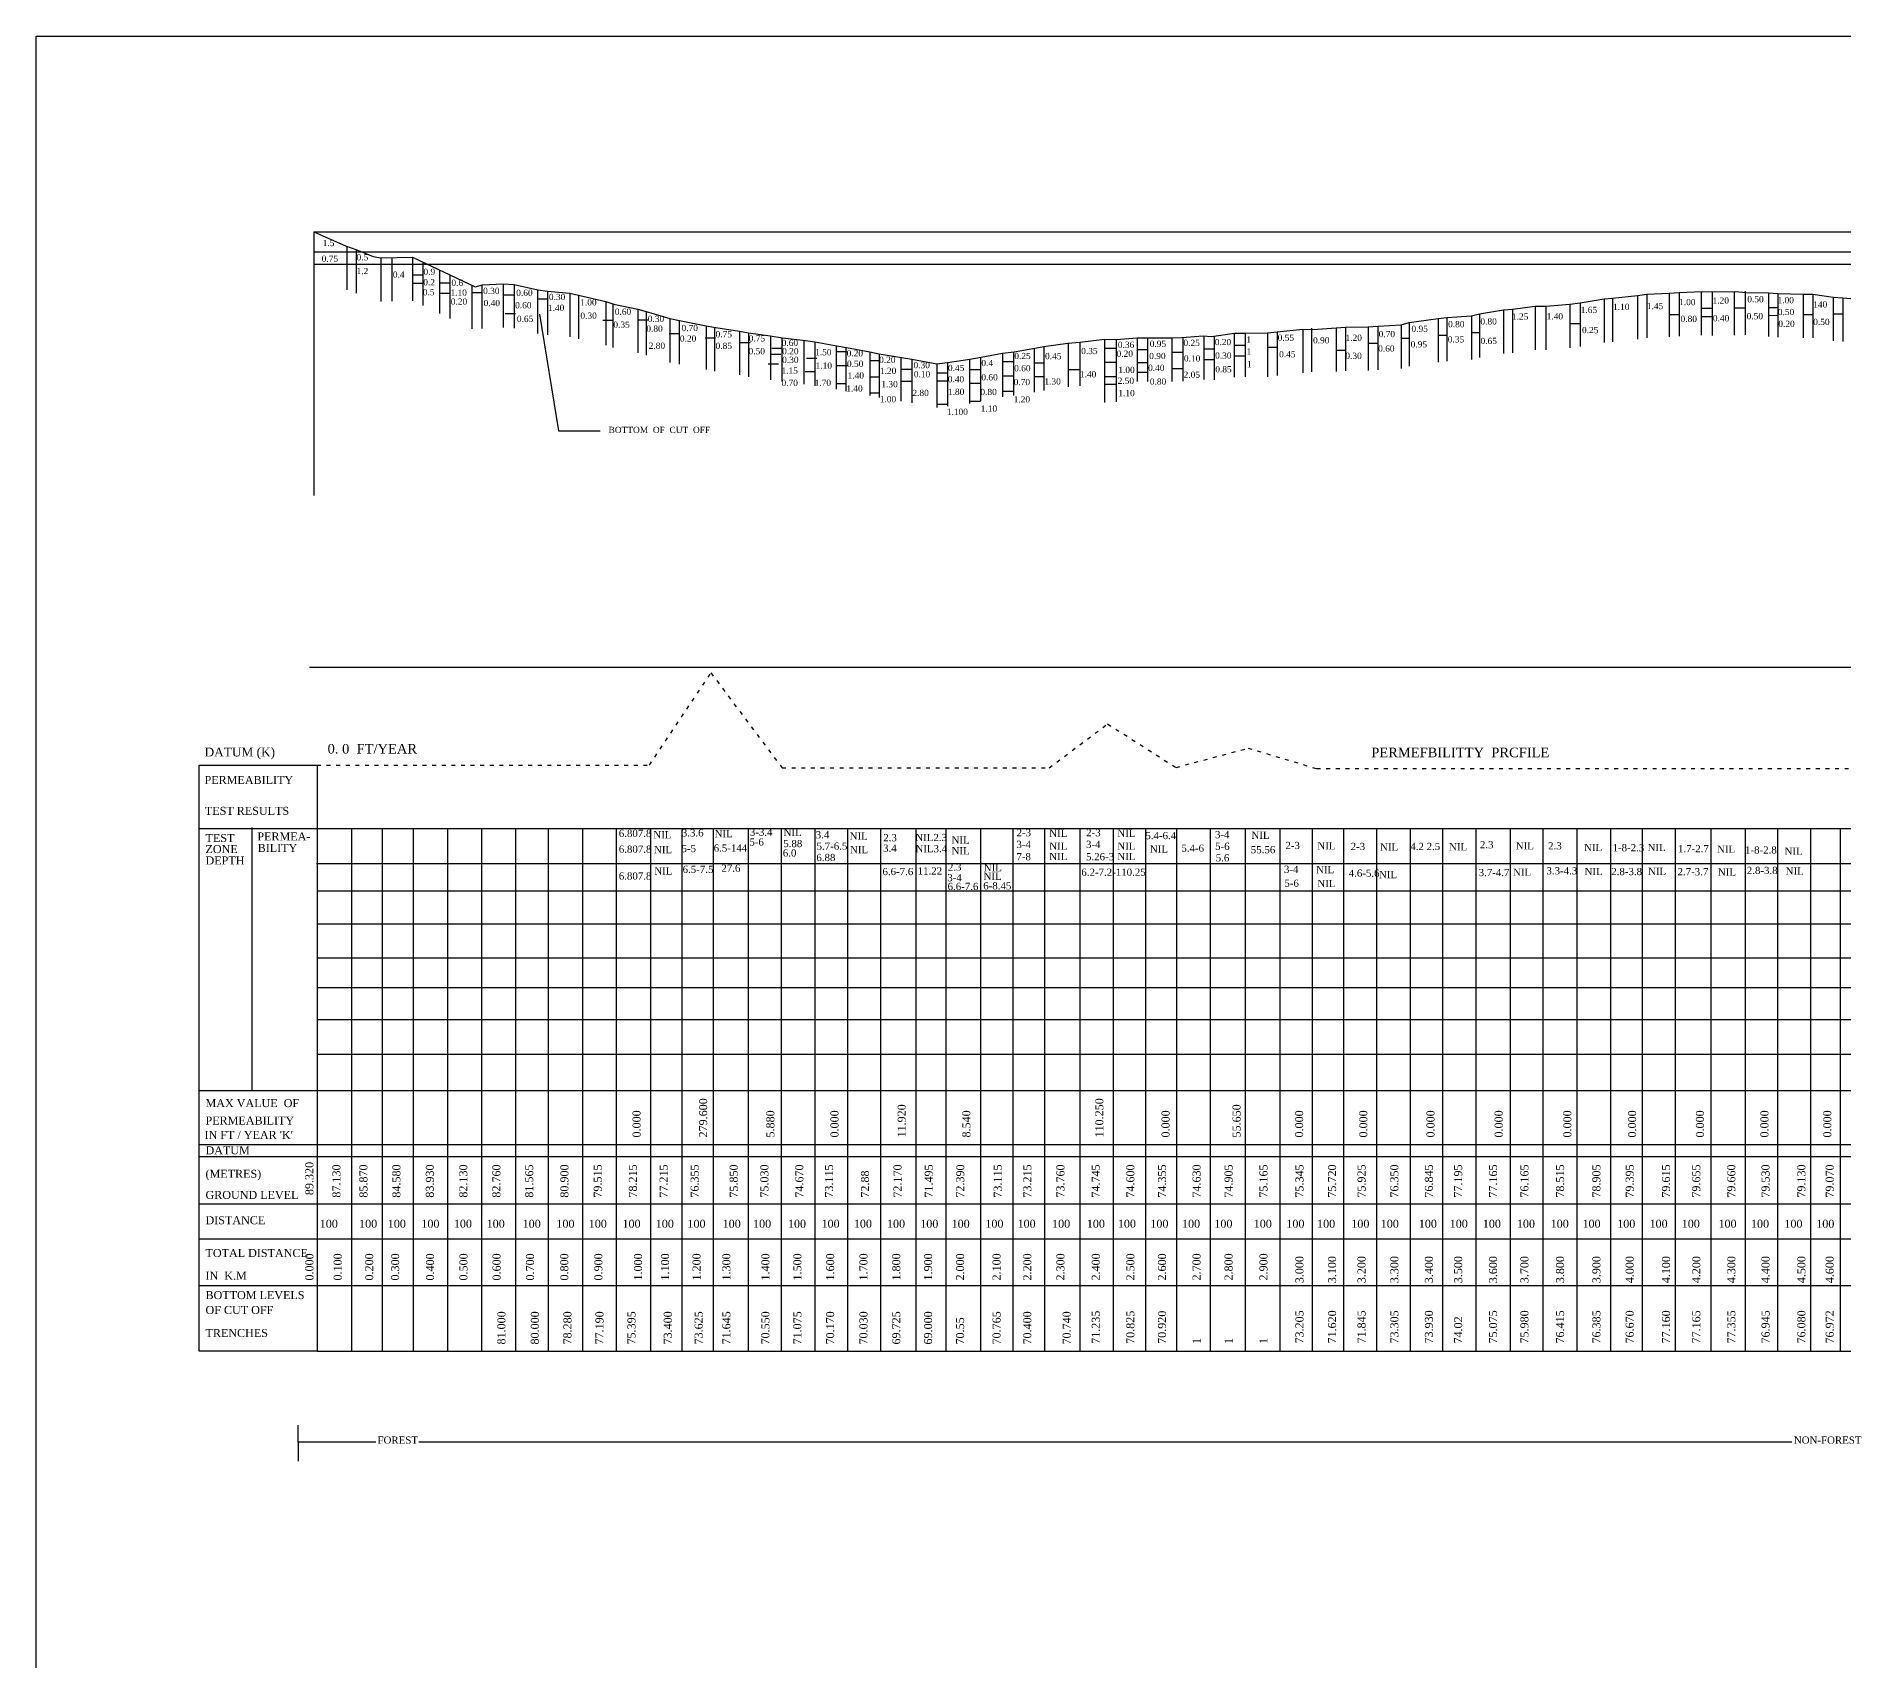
# Model space of a CAD drawing. Header units: millimetres. Extents: x 41 to 2911, y -408 to 1623.
# Drawn here: x 41 to 1171, y 608 to 1623 of the extents above; entities that cross this region are included whole.
import ezdxf

# ---------------------------------------------------------------- set-up
doc = ezdxf.new("R2010")
doc.units = ezdxf.units.MM
doc.header["$MEASUREMENT"] = 0
doc.linetypes.add('ACAD_ISO03W100', pattern=[30, 12, -18])
for name, color, linetype in [('DO LINE', 3, 'Continuous'), ('DWG.LINE', 10, 'Continuous'), ('TEXT', 7, 'Continuous')]:
    doc.layers.add(name, color=color, linetype=linetype)
doc.layers.add('TITLE', color=7, linetype='Continuous', lineweight=30)
doc.styles.get("Standard").update_dxf_attribs({"font": 'times.ttf', "height": 4.45})

msp = doc.modelspace()

# ---------------------------------------------------------------- linework, layer by layer
at = {"layer": 'DO LINE', "linetype": 'ACAD_ISO03W100', "ltscale": 0.2}
msp.add_lwpolyline([(216.4, 1167.8), (424.2, 1167.8), (462.6, 1225.4), (507.1, 1166), (674, 1166), (710.5, 1193.5), (753.3, 1166.3), (798.3, 1178.4), (841.2, 1165.6), (1378, 1165.6)], dxfattribs=at)
at = {"layer": 'DWG.LINE', "ltscale": 0.2}
for p, q in [((214.5, 1501.2), (214.5, 1336.4)), ((355.4, 1449.6), (367.4, 1376.8)), ((367.4, 1376.8), (393.4, 1376.8)), ((211.6, 1229.1), (2477, 1229.1)), ((204.6, 744.6), (204.6, 755.2)), ((253.2, 744.6), (204.6, 744.6)), ((204.6, 744.6), (204.6, 732.7)), ((1138.2, 744.6), (280, 744.6))]:
    msp.add_line(p, q, dxfattribs=at)
for points in [[(214.5, 1501.2), (234.2, 1492.4), (241.3, 1489.9)], [(214.5, 1501.2), (2523.4, 1501.2)], [(235.1, 1492.1), (235.1, 1464.8)], [(214.5, 1488.6), (2523.4, 1488.6)], [(214.5, 1480.9), (2523.4, 1480.9)], [(240.8, 1490.1), (240.8, 1462.8)], [(241.3, 1489.9), (251.4, 1485.8), (256.3, 1484.8), (276.1, 1485.4), (315.2, 1466.7), (319.9, 1468.1), (332.8, 1468.7), (339.7, 1468.2), (354.4, 1464.9), (360.5, 1464), (374.5, 1462.7), (379.8, 1461.5), (397, 1457.6), (401.9, 1455.9), (416.8, 1452.7), (422.1, 1451.3), (436.9, 1446.9), (443, 1445.7), (459.7, 1442.4), (465.6, 1441.3), (480.5, 1439), (486.1, 1437.9), (499.6, 1436.1), (507.3, 1434.9), (521.6, 1433.2), (527.6, 1432.3), (541.3, 1429.9), (547.3, 1428.8), (562, 1426.2), (567.8, 1424.9), (581.6, 1422.6), (588.1, 1421.5), (603.8, 1418.7), (610.4, 1419.5), (624.4, 1421.6), (631.4, 1422.7), (644.8, 1425.2), (652, 1426.2), (665, 1428.4), (670.6, 1429.5), (685.6, 1431.5), (693.2, 1432.2), (708.5, 1434), (715.9, 1433.8), (729, 1434.8), (735.5, 1434.8), (750.6, 1434.8), (756.9, 1435), (770.3, 1436.1), (775.5, 1435.7), (789.8, 1437.7), (796.4, 1437.7), (810.5, 1437.9), (816.5, 1438.6), (832.6, 1440.2), (838.7, 1440), (853.4, 1441.1), (859.1, 1441.5), (873.4, 1441.8), (879.3, 1442.1), (893.9, 1443.1), (898.9, 1444.5), (917, 1447), (922.5, 1447.5), (937.9, 1448.6), (942.9, 1449.9), (958, 1452.4), (963.5, 1452.7), (977.8, 1454.6), (984.3, 1454.6), (999.4, 1456), (1005.8, 1456.8), (1020.9, 1459.3), (1026.1, 1459.6), (1041.6, 1461.4), (1047.5, 1462.2), (1061.5, 1462.9), (1067.8, 1463.3), (1082.1, 1463.9), (1088.3, 1463.7), (1102.9, 1463.9), (1109.3, 1463.2), (1123.6, 1463), (1129.4, 1462.6), (1145.2, 1462.2), (1151.3, 1462.2), (1164, 1460.2), (1170.1, 1459.9), (1185.3, 1458.6)], [(256.3, 1484.8), (256.3, 1457.5)], [(263.2, 1485), (263.2, 1457.7)], [(276.1, 1485.4), (276.1, 1458.1)], [(282.6, 1482.3), (282.6, 1455)], [(276.1, 1474.3), (282.6, 1474.3)], [(276.1, 1469), (282.6, 1469)], [(293, 1477.3), (293, 1450)], [(293.2, 1469.3), (299.7, 1469.3)], [(299.5, 1474.2), (299.5, 1446.9)], [(292.9, 1462.9), (299.4, 1462.9)], [(313, 1463.3), (319.5, 1463.3)], [(313.1, 1467.7), (313.1, 1440.4)], [(319.4, 1468), (319.4, 1440.7)], [(332.8, 1468.7), (332.8, 1441.4)], [(333.1, 1461.7), (339.6, 1461.7)], [(339.7, 1468.2), (339.7, 1440.9)], [(354.1, 1465), (354.1, 1437.6)], [(354.4, 1459.2), (360.9, 1459.2)], [(360.5, 1464), (360.5, 1436.7)], [(374.5, 1462.7), (374.5, 1435.4)], [(379.8, 1461.5), (379.8, 1434.2)], [(397, 1457.6), (397, 1430.3)], [(1020.9, 1459.3), (1020.9, 1432)], [(1026.1, 1459.6), (1026.1, 1432.3)], [(1041.6, 1461.4), (1041.6, 1434.1)], [(1047.5, 1462.2), (1047.5, 1434.9)], [(1061.5, 1462.9), (1061.5, 1435.6)], [(1067.8, 1463.3), (1067.8, 1436)], [(1081.4, 1463.8), (1081.4, 1436.5)], [(1088.3, 1463.7), (1088.3, 1436.4)], [(1102, 1463.9), (1102, 1436.6)], [(1109, 1464.1), (1109, 1436.8)], [(1123.6, 1463), (1123.6, 1435.7)], [(1129.4, 1462.6), (1129.4, 1435.3)], [(1145.2, 1462.2), (1145.2, 1434.9)], [(1151.3, 1462.2), (1151.3, 1434.9)], [(1164, 1460.2), (1164, 1432.9)], [(1170.1, 1459.9), (1170.1, 1432.6)], [(333.9, 1450.1), (340.4, 1450.1)], [(401.2, 1456.1), (401.2, 1428.8)], [(416.6, 1446.2), (423.1, 1446.2)], [(416.8, 1452.7), (416.8, 1425.4)], [(422.1, 1451.3), (422.1, 1424)], [(436.9, 1446.9), (436.9, 1419.5)], [(917, 1447), (917, 1419.7)], [(922.5, 1447.5), (922.5, 1420.2)], [(937.9, 1448.6), (937.9, 1421.3)], [(942.9, 1449.9), (942.9, 1422.6)], [(958, 1452.4), (958, 1425.1)], [(963.5, 1452.7), (963.5, 1425.4)], [(977.8, 1454.6), (977.8, 1427.3)], [(984.3, 1454.6), (984.3, 1427.3)], [(999.4, 1456), (999.4, 1428.7)], [(1005.8, 1456.8), (1005.8, 1429.4)], [(1061.5, 1449.5), (1067.8, 1449.5)], [(1081.4, 1453.5), (1088.3, 1453.5)], [(1081.4, 1448.3), (1088.3, 1448.3)], [(1102, 1453.6), (1109, 1453.6)], [(1123.6, 1453.9), (1129.4, 1453.9)], [(1123.6, 1449), (1129.4, 1448.9)], [(1145.2, 1449.4), (1151.3, 1449.4)], [(1164, 1449.9), (1170, 1449.9)], [(395, 1445.9), (401.5, 1445.9)], [(436.4, 1437.5), (442.9, 1437.5)], [(442.7, 1445.8), (442.7, 1418.5)], [(459, 1434.9), (465.4, 1434.9)], [(459.7, 1442.4), (459.7, 1415)], [(464.9, 1441.5), (464.9, 1414.1)], [(480.5, 1439), (480.5, 1411.7)], [(486.1, 1437.9), (486.1, 1410.6)], [(499.9, 1436), (499.9, 1408.7)], [(506.9, 1434.9), (506.9, 1407.6)], [(750.6, 1434.8), (750.6, 1407.5)], [(757.6, 1435.1), (757.6, 1407.8)], [(770.6, 1436.1), (770.6, 1408.8)], [(777.2, 1436), (777.2, 1408.7)], [(789.6, 1437.6), (789.6, 1410.3)], [(796.4, 1437.7), (796.4, 1410.4)], [(810.5, 1437.9), (810.5, 1410.6)], [(816.5, 1438.6), (816.5, 1411.3)], [(832.6, 1440.2), (832.6, 1412.9)], [(837.9, 1441), (837.9, 1413.7)], [(853.4, 1441.1), (853.4, 1413.8)], [(859.1, 1441.5), (859.1, 1414.2)], [(873.4, 1441.8), (873.4, 1414.5)], [(879.3, 1442.1), (879.3, 1414.8)], [(893.9, 1443.1), (893.9, 1415.8)], [(898.9, 1444.5), (898.9, 1417.2)], [(917, 1436.6), (922.5, 1436.6)], [(937.9, 1438.2), (942.9, 1438.2)], [(999.4, 1443.8), (1005.8, 1443.8)], [(480.7, 1431.9), (487.2, 1431.9)], [(499.8, 1424.7), (506.3, 1424.7)], [(500.7, 1428.5), (507.2, 1428.5)], [(520.7, 1433.3), (520.7, 1406)], [(527.6, 1432.3), (527.6, 1404.9)], [(540.9, 1430), (540.9, 1402.7)], [(541, 1426.3), (547.5, 1426.3)], [(547, 1428.8), (547, 1401.5)], [(562, 1426.2), (562, 1398.9)], [(567.8, 1424.9), (567.8, 1397.6)], [(644.8, 1425.2), (644.8, 1397.9)], [(651.7, 1426.1), (651.7, 1398.8)], [(664.5, 1428.3), (664.5, 1401)], [(670.7, 1429.2), (670.7, 1401.9)], [(685.9, 1431.5), (685.9, 1404.2)], [(693.2, 1432.2), (693.2, 1404.9)], [(708.5, 1434), (708.5, 1394.4)], [(708.5, 1428.5), (715.9, 1428.5)], [(715.9, 1433.8), (715.9, 1394.8)], [(729, 1434.8), (729, 1407.5)], [(729, 1427.5), (735.5, 1427.5)], [(735.5, 1434.8), (735.5, 1407.5)], [(750.6, 1426), (757.6, 1426)], [(770.6, 1428), (777.2, 1428)], [(789.6, 1430.2), (796.4, 1430.2)], [(789.6, 1423.7), (796.4, 1423.7)], [(810.5, 1429), (816.5, 1429)], [(853.4, 1427.1), (859.1, 1427.1)], [(873.4, 1431.6), (879.3, 1431.6)], [(893.9, 1434.6), (898.9, 1434.6)], [(498.4, 1418.6), (504.8, 1418.6)], [(521.5, 1413.8), (528, 1413.8)], [(522.3, 1422.2), (528.8, 1422.2)], [(541.4, 1417.5), (547.9, 1417.5)], [(562.1, 1420.7), (567.8, 1420.7)], [(581.3, 1422.6), (581.3, 1395.3)], [(581.3, 1415.3), (588.1, 1415.3)], [(588.1, 1421.5), (588.1, 1394.2)], [(603.8, 1418.7), (603.8, 1391.4)], [(604, 1412.9), (610.5, 1412.9)], [(610.4, 1419.5), (610.4, 1392.2)], [(624.2, 1421.2), (624.2, 1393.9)], [(624.2, 1415), (631, 1415)], [(631, 1422.6), (631, 1395.3)], [(644.8, 1420.1), (651.7, 1420.1)], [(664.6, 1419.2), (670.7, 1419.2)], [(685.9, 1415.1), (693.2, 1415.1)], [(708.5, 1419.6), (715.7, 1419.6)], [(729, 1419.5), (735.5, 1419.5)], [(729, 1413.4), (735.5, 1413.4)], [(750.6, 1415.8), (757.6, 1415.8)], [(770.6, 1421.3), (777.2, 1421.3)], [(540.8, 1406.3), (547.3, 1406.3)], [(562.1, 1410.6), (567.8, 1410.6)], [(581.5, 1407.7), (588.1, 1407.7)], [(603.8, 1408.1), (610.4, 1408.1)], [(624.2, 1406.6), (631, 1406.6)], [(644.7, 1411.2), (651.7, 1411.2)], [(644.8, 1401.5), (651.7, 1401.5)], [(664.5, 1410.7), (670.7, 1410.7)], [(708.5, 1410.7), (715.9, 1410.7)], [(708.5, 1405.9), (715.9, 1405.9)], [(562, 1400.6), (567.8, 1400.6)], [(603.8, 1393.4), (610.4, 1393.4)], [(624.2, 1395.3), (631, 1395.3)], [(142.8, 1128.2), (2523.4, 1128.2)], [(216.4, 1128.2), (216.4, 801.4)], [(237.9, 1128.2), (237.9, 801.4)], [(257.1, 1128.2), (257.1, 801.4)], [(276.4, 1128.2), (276.4, 801.4)], [(298, 1128.2), (298, 801.4)], [(319.1, 1128.2), (319.1, 801.4)], [(340.5, 1128.2), (340.5, 801.4)], [(360.8, 1128.2), (360.8, 801.4)], [(382.4, 1128.2), (382.4, 801.4)], [(403.4, 1128.2), (403.4, 801.4)], [(424.8, 1128.2), (424.8, 801.4)], [(444.3, 1128.2), (444.3, 801.4)], [(464, 1128.2), (464, 801.4)], [(485.9, 1128.2), (485.9, 801.4)], [(506.5, 1128.2), (506.5, 801.4)], [(527.6, 1128.2), (527.6, 801.4)], [(547.9, 1128.2), (547.9, 801.4)], [(568.5, 1128.2), (568.5, 801.4)], [(590.6, 1128.2), (590.6, 801.4)], [(609.3, 1128.2), (609.3, 801.4)], [(631, 1128.2), (631, 801.4)], [(651.2, 1128.2), (651.2, 801.4)], [(671.1, 1128.2), (671.1, 801.4)], [(693.2, 1128.2), (693.2, 801.4)], [(714, 1128.2), (714, 801.4)], [(734.1, 1128.2), (734.1, 801.4)], [(753.6, 1128.2), (753.6, 801.4)], [(774.6, 1128.2), (774.6, 801.4)], [(796.4, 1128.2), (796.4, 801.4)], [(818.1, 1128.2), (818.1, 801.4)], [(838.3, 1128.2), (838.3, 801.4)], [(858, 1128.2), (858, 801.4)], [(878.5, 1128.2), (878.5, 801.4)], [(899.5, 1128.2), (899.5, 801.4)], [(919.9, 1128.2), (919.9, 801.4)], [(940.6, 1128.2), (940.6, 801.4)], [(962.1, 1128.2), (962.1, 801.4)], [(982.6, 1128.2), (982.6, 801.4)], [(1003.8, 1128.2), (1003.8, 801.4)], [(1024.9, 1128.2), (1024.9, 801.4)], [(1044.6, 1128.2), (1044.6, 801.4)], [(1065.3, 1128.2), (1065.3, 801.4)], [(1087.6, 1128.2), (1087.6, 801.4)], [(1109, 1128.2), (1109, 801.4)], [(1129.1, 1128.2), (1129.1, 801.4)], [(1149.8, 1128.2), (1149.8, 801.4)], [(1168.3, 1128.2), (1168.3, 801.4)], [(216.1, 1106.2), (2523.1, 1106.2)], [(216.4, 1089.3), (2523.4, 1089.3)], [(216.4, 1068.6), (2523.4, 1068.6)], [(216.4, 1047.4), (2523.4, 1047.4)], [(216.4, 1028.7), (2523.4, 1028.7)], [(216.4, 1008.7), (2523.4, 1008.7)], [(216.4, 987), (2523.4, 987)], [(142.8, 964.3), (2523.4, 964.3)], [(142.8, 930.7), (2523.4, 930.7)], [(142.8, 923.2), (2523.4, 923.2)], [(142.8, 893.6), (2523.4, 893.6)], [(142.8, 871.6), (2523.4, 871.6)], [(142.8, 842.4), (2523.4, 842.4)], [(216.4, 801.4), (2523.4, 801.4)]]:
    msp.add_lwpolyline(points, dxfattribs=at)
at = {"layer": 'DWG.LINE'}
msp.add_lwpolyline([(142.8, 1167.8), (216.4, 1167.8), (216.4, 801.4), (142.8, 801.4)], close=True, dxfattribs=at)
msp.add_lwpolyline([(175.6, 1128.7), (175.6, 964.3)], dxfattribs=at)
at = {"layer": 'TITLE', "lineweight": 30, "ltscale": 0.2}
msp.add_lwpolyline([(40.9, 1623.5), (2910.6, 1623.5), (2910.6, -407.8), (40.9, -407.8)], close=True, dxfattribs=at)

# ---------------------------------------------------------------- texts
at = {"layer": 'TEXT'}
for s, height, p in [('1.5', 3.88, (219.9, 1492.2)), ('0.75', 3.88, (219.3, 1482.4)), ('0.5', 3.88, (241.1, 1483.3)), ('1.2', 3.88, (241.1, 1474.7)), ('0.4', 3.88, (263.8, 1472.5)), ('0.2', 3.88, (282.8, 1467.7)), ('0.9', 3.88, (282.9, 1474.2)), ('0.6', 3.88, (300.4, 1467.4)), ('0.5', 3.88, (282.5, 1461.5)), ('1.10', 3.88, (299.8, 1461.2)), ('0.20', 3.88, (300, 1455.6)), ('0.30', 3.88, (320.2, 1462.3)), ('0.40', 3.88, (320.5, 1454.7)), ('0.60', 3.88, (340.9, 1461.1)), ('0.30', 3.88, (361.3, 1458.5)), ('1.00', 3.88, (380.9, 1455.1)), ('1.00', 3.88, (1067.7, 1455.3)), ('1.20', 3.88, (1088.6, 1456.3)), ('0.50', 3.88, (1110.3, 1457.1)), ('1.00', 3.88, (1129.2, 1456.5)), ('140', 3.88, (1151.5, 1453.8)), ('0.60', 3.88, (340.2, 1453.3)), ('0.65', 3.88, (341.3, 1444.8)), ('1.40', 3.88, (360.7, 1451.7)), ('0.30', 3.88, (381, 1446.8)), ('0.60', 3.88, (402.5, 1449.3)), ('0.30', 3.88, (423.1, 1444.8)), ('0.80', 3.88, (943.5, 1443.2)), ('1.25', 3.88, (963.2, 1446.3)), ('1.40', 3.88, (984.9, 1446.4)), ('1.65', 3.88, (1006.2, 1450.4)), ('1.10', 3.88, (1026.4, 1452.3)), ('1.45', 3.88, (1047.5, 1452.8)), ('0.80', 3.88, (1068.6, 1444.8)), ('0.40', 3.88, (1088.8, 1445.2)), ('0.50', 3.88, (1109.9, 1446.5)), ('0.50', 3.88, (1129.4, 1449.1)), ('0.50', 3.88, (1151.5, 1442.9)), ('0.35', 3.88, (401.6, 1441.2)), ('0.80', 3.88, (422.2, 1438.7)), ('0.20', 3.88, (443.2, 1432.5)), ('0.70', 3.88, (444.2, 1439.1)), ('0.75', 3.88, (465.5, 1435.2)), ('0.75', 3.88, (486.2, 1432.6)), ('1', 3.88, (797.2, 1431.9)), ('0.55', 3.88, (816.8, 1433)), ('0.90', 3.88, (838.9, 1431.4)), ('1.20', 3.88, (859.2, 1433)), ('0.70', 3.88, (879.9, 1435.3)), ('0.95', 3.88, (900.4, 1438.6)), ('0.35', 3.88, (923.1, 1432)), ('0.80', 3.88, (923.3, 1441.5)), ('0.65', 3.88, (943.6, 1431)), ('0.25', 3.88, (1007, 1437.8)), ('0.20', 3.88, (1129.7, 1441.7)), ('2.80', 3.88, (423.7, 1428)), ('0.85', 3.88, (465.5, 1427.9)), ('0.50', 3.88, (486.1, 1424.6)), ('0.60', 3.88, (506.8, 1429.8)), ('0.20', 3.88, (507.1, 1424.6)), ('1.50', 3.88, (527.7, 1424)), ('0.20', 3.88, (547.4, 1423.3)), ('0.25', 3.88, (652.2, 1421.6)), ('0.45', 3.88, (671.4, 1421.5)), ('0.35', 3.88, (694, 1424.7)), ('0.20', 3.88, (716.1, 1423)), ('0.36', 3.88, (716.9, 1428.6)), ('0.90', 3.88, (736.5, 1421.6)), ('0.95', 3.88, (736.8, 1429.2)), ('0.25', 3.88, (757.9, 1429.8)), ('0.10', 3.88, (758.2, 1420.1)), ('0.20', 3.88, (777.5, 1430.3)), ('0.30', 3.88, (777.7, 1421.9)), ('1', 3.88, (797.3, 1424.4)), ('0.45', 3.88, (817.7, 1422.7)), ('0.30', 3.88, (859.1, 1421.7)), ('0.60', 3.88, (879.6, 1426.3)), ('0.95', 3.88, (899.9, 1428.9)), ('1.15', 3.88, (506.7, 1412.5)), ('0.30', 3.88, (507.1, 1419.2)), ('1.10', 3.88, (528, 1415.6)), ('0.50', 3.88, (547.6, 1416.7)), ('1.40', 3.88, (548, 1409.4)), ('0.20', 3.88, (567.7, 1419.2)), ('1.20', 3.88, (568.2, 1412.3)), ('0.30', 3.88, (589.2, 1415.9)), ('0.10', 3.88, (589.4, 1410.2)), ('0.45', 3.88, (610.7, 1414.1)), ('0.4', 3.88, (631.6, 1417.2)), ('0.60', 3.88, (652.1, 1414)), ('1.40', 3.88, (693.2, 1410.2)), ('1.00', 3.88, (717.2, 1412.9)), ('0.40', 3.88, (735.8, 1414.2)), ('2.05', 3.88, (758, 1409.9)), ('0.85', 3.88, (777.8, 1413.3)), ('1', 3.88, (797.6, 1416.5)), ('0.70', 3.88, (506.7, 1404.8)), ('1.70', 3.88, (527.4, 1404.9)), ('1.40', 3.88, (547.2, 1401.3)), ('1.30', 3.88, (569.1, 1404)), ('2.80', 3.88, (588.5, 1398.5)), ('0.40', 3.88, (610.6, 1407.1)), ('1.80', 3.88, (610.7, 1399.2)), ('0.80', 3.88, (631, 1399.1)), ('0.60', 3.88, (631.6, 1408.3)), ('0.70', 3.88, (651.8, 1405.3)), ('1.30', 3.88, (671, 1405.7)), ('2.50', 3.88, (716.8, 1406.1)), ('1.10', 3.88, (717.2, 1398.4)), ('0.80', 3.88, (736.9, 1405.6)), ('1.00', 3.88, (568.1, 1394.6)), ('1.100', 3.88, (610, 1386.7)), ('1.10', 3.88, (631.2, 1388.7)), ('1.20', 3.88, (651.8, 1394.5)), ('BOTTOM  OF  CUT  OFF', 3.88, (398.6, 1375.4)), ('DATUM (K)', 5.5, (146.1, 1173.2)), ('0. 0  FT/YEAR', 6, (223, 1175)), ('PERMEFBILITTY  PRCFILE', 6, (875.3, 1172.7)), ('PERMEABILITY', 5, (146.1, 1156)), ('TEST RESULTS', 5, (146.3, 1136.7)), ('TEST', 5, (146.7, 1119.7)), ('PERMEA-', 5, (179.1, 1120.7)), ('6.807.8', 4.5, (405, 1122.9)), ('NIL', 4.5, (426.6, 1122)), ('3.3.6', 4.5, (444.4, 1123.2)), ('NIL', 4.5, (464.9, 1122.7)), ('5-6', 4.5, (486.6, 1117.5)), ('3-3.4', 4.5, (486.9, 1123.6)), ('NIL', 4.5, (508, 1123.4)), ('5.88', 4.5, (507.8, 1116.5)), ('3.4', 4.5, (528.1, 1122)), ('5.7-6.5', 4.5, (528.6, 1114.9)), ('NIL', 4.5, (549.3, 1121.2)), ('2.3', 4.5, (570.3, 1120.2)), ('NIL2.3', 4.5, (590.3, 1120.3)), ('NIL', 4.5, (613, 1118.7)), ('3-4', 4.5, (653.5, 1116)), ('2-3', 4.5, (653.6, 1123.3)), ('NIL', 4.5, (674, 1122.9)), ('NIL', 4.5, (674, 1114.9)), ('3-4', 4.5, (697, 1116)), ('2-3', 4.5, (697.1, 1123.3)), ('NIL', 4.5, (716.6, 1122.9)), ('NIL', 4.5, (716.6, 1114.9)), ('5.4-6.4', 4.5, (734.1, 1121.5)), ('3-4', 4.5, (777.6, 1122.1)), ('5-6', 4.5, (777.7, 1114.8)), ('NIL', 4.5, (800.4, 1121.7)), ('2-3', 4.5, (821.6, 1115.3)), ('NIL', 4.5, (841.6, 1115.1)), ('2-3', 4.5, (862.4, 1114.7)), ('NIL', 4.5, (880.8, 1114.3)), ('4.2 2.5', 4.5, (899.7, 1114.7)), ('NIL', 4.5, (923.9, 1114.5)), ('2.3', 4.5, (943.2, 1115.8)), ('NIL', 4.5, (965.6, 1115.1)), ('2.3', 4.5, (985.8, 1115.1)), ('NIL', 4.5, (1008.3, 1114)), ('NIL', 4.5, (1048, 1114)), ('DEPTH', 5, (146.7, 1105.7)), ('ZONE', 5, (146.7, 1112.8)), ('BILITY ', 5, (179.3, 1113.5)), ('6.807.8', 4.5, (405, 1113)), ('NIL', 4.5, (427, 1112.7)), ('5-5', 4.5, (444.2, 1113.4)), ('6.5-144', 4.5, (464.3, 1113.7)), ('6.0', 4.5, (507.5, 1110.6)), ('6.88', 4.5, (528.5, 1107.8)), ('NIL', 4.5, (549.5, 1112.7)), ('3.4', 4.5, (570.2, 1113.6)), ('NIL3.4', 4.5, (590.4, 1113.3)), ('NIL', 4.5, (613, 1112)), ('7-8', 4.5, (653.5, 1108.3)), ('NIL', 4.5, (674, 1108.4)), ('5.26-3', 4.5, (697, 1108.3)), ('NIL', 4.5, (716.6, 1108.4)), ('NIL', 4.5, (736.9, 1113.1)), ('5.4-6', 4.5, (756.6, 1113.6)), ('5.6', 4.5, (778.1, 1107.6)), ('55.56', 4.5, (800, 1112.7)), ('1-8-2.3', 4.5, (1026.1, 1113.9)), ('1.7-2.7', 4.5, (1067, 1113.3)), ('NIL', 4.5, (1091.4, 1113)), ('1-8-2.8', 4.5, (1108.9, 1112.5)), ('NIL', 4.5, (1133.6, 1111.7)), ('6.807.8', 4.5, (405, 1096.2)), ('NIL', 4.5, (427.2, 1099.4)), ('6.5-7.5', 4.5, (444.9, 1100.4)), ('27.6', 4.5, (469.1, 1101.1)), ('6.6-7.6', 4.5, (569.8, 1099)), ('11.22', 4.5, (591.8, 1099.4)), ('3-4', 4.5, (610.3, 1095.2)), ('2.3', 4.5, (610.7, 1101.8)), ('NIL', 4.5, (633, 1096)), ('NIL', 4.5, (633.1, 1101.4)), ('6.2-7.2-110.25', 4.5, (694.1, 1098.6)), ('3-4', 4.5, (820.7, 1100.4)), ('5-6', 4.5, (821, 1091.7)), ('NIL', 4.5, (840.8, 1100.2)), ('NIL', 4.5, (841.6, 1091.5)), ('4.6-5.6', 4.5, (861.2, 1098)), ('NIL', 4.5, (880.1, 1097.1)), ('3.7-4.7', 4.5, (942.4, 1098.4)), ('NIL', 4.5, (963.9, 1098.6)), ('3.3-4.3', 4.5, (984.8, 1099.5)), ('NIL', 4.5, (1008.6, 1099)), ('2.8-3.8', 4.5, (1025.3, 1099)), ('NIL', 4.5, (1048.3, 1099.1)), ('2.7-3.7', 4.5, (1066.7, 1098.9)), ('NIL', 4.5, (1091.9, 1098.7)), ('2.8-3.8', 4.5, (1110, 1099.7)), ('NIL', 4.5, (1134.3, 1099.3)), ('6.6-7.6', 4.5, (610.5, 1089.7)), ('6-8.45', 4.5, (632.8, 1090.1)), ('MAX VALUE  OF', 5, (146.7, 954)), ("IN FT / YEAR 'K'", 5, (146.1, 934.1)), ('PERMEABILITY', 5, (146.7, 943.1)), ('DATUM', 5, (146.7, 924.5)), ('(METRES)', 5, (146.7, 909.8)), ('GROUND LEVEL', 5, (146.7, 896.6)), ('DISTANCE', 5, (146.7, 880.8)), ('100', 5, (218.1, 878.6)), ('100', 5, (242.7, 878.6)), ('100', 5, (260.6, 878.6)), ('100', 5, (281.6, 878.6)), ('100', 5, (301.9, 878.6)), ('100', 5, (322.4, 878.6)), ('100', 5, (344.9, 878.6)), ('100', 5, (366, 878.6)), ('100', 5, (386.2, 878.6)), ('100', 5, (407.3, 878.6)), ('100', 5, (428.1, 878.6)), ('100', 5, (447.9, 878.6)), ('100', 5, (469.9, 878.6)), ('100', 5, (488.9, 878.6)), ('100', 5, (510.7, 878.6)), ('100', 5, (531.7, 878.6)), ('100', 5, (551.9, 878.6)), ('100', 5, (572.6, 878.6)), ('100', 5, (593.4, 878.6)), ('100', 5, (613, 878.6)), ('100', 5, (634.1, 878.6)), ('100', 5, (654.2, 878.6)), ('100', 5, (675.8, 878.6)), ('100', 5, (697.5, 878.6)), ('100', 5, (716.9, 878.6)), ('100', 5, (737.2, 878.6)), ('100', 5, (757, 878.6)), ('100', 5, (777.2, 878.6)), ('100', 5, (801.8, 878.6)), ('100', 5, (822.2, 878.6)), ('100', 5, (841.4, 878.6)), ('100', 5, (862.8, 878.6)), ('100', 5, (881.2, 878.6)), ('100', 5, (905, 878.6)), ('100', 5, (924.3, 878.6)), ('100', 5, (945, 878.6)), ('100', 5, (966.3, 878.6)), ('100', 5, (987.4, 878.6)), ('100', 5, (1007.3, 878.6)), ('100', 5, (1029, 878.6)), ('100', 5, (1049.2, 878.6)), ('100', 5, (1069.3, 878.6)), ('100', 5, (1092.3, 878.6)), ('100', 5, (1112.6, 878.6)), ('100', 5, (1133.5, 878.6)), ('100', 5, (1153.4, 878.6)), ('TOTAL DISTANCE', 5, (146.7, 860.3)), ('IN  K.M', 5, (146.7, 846.1)), ('BOTTOM LEVELS', 5, (146.7, 834)), ('OF CUT OFF', 5, (146.7, 824.7)), ('TRENCHES', 5, (146.7, 810.3)), ('FOREST', 4.5, (254.2, 743.6)), ('NON-FOREST', 4.5, (1139.4, 743.6))]:
    msp.add_text(s, height=height, dxfattribs=at).set_placement(p)
for s, p in [('0.000', (418.6, 935)), ('279.600', (460.2, 935)), ('5.880', (502.2, 935)), ('0.000', (542.3, 935)), ('11.920', (584.3, 935)), ('8.540', (624.7, 935)), ('110.250', (707.8, 935)), ('0.000', (749.2, 935)), ('55.650', (793.6, 935)), ('0.000', (832.7, 935)), ('0.000', (872.8, 935)), ('0.000', (914.8, 935)), ('0.000', (957.4, 935)), ('0.000', (1000.3, 935)), ('0.000', (1040.8, 935)), ('0.000', (1083.2, 935)), ('0.000', (1123.5, 935)), ('0.000', (1162.8, 935)), ('89.320', (214.1, 899)), ('87.130', (231, 897.4)), ('85.870', (247.9, 897.4)), ('84.580', (268.5, 897.4)), ('83.930', (289.4, 897.4)), ('82.130', (310.3, 897.4)), ('82.760', (331, 897.4)), ('81.565', (351.5, 897.4)), ('80.900', (373.5, 897.4)), ('79.515', (394.3, 897.4)), ('78.215', (416.3, 897.4)), ('77.215', (435.5, 897.4)), ('76.355', (454.9, 897.4)), ('75.850 ', (479.3, 897.4)), ('75.030', (498.5, 897.4)), ('74.670', (520.3, 897.4)), ('73.115', (538.9, 897.4)), ('72.170', (581.7, 897.4)), ('71.495', (601.2, 897.4)), ('72.390', (620.9, 897.4)), ('73.115', (644.3, 897.4)), ('73.215', (662.8, 897.4)), ('73.760', (683.5, 897.4)), ('74.745', (705.6, 897.4)), ('74.600', (727.2, 897.4)), ('74.355', (747, 897.4)), ('74.630', (768.6, 897.4)), ('74.905', (788.6, 897.4)), ('75.165', (810.4, 897.4)), ('75.345', (832.9, 897.4)), ('75.720', (853.3, 897.4)), ('75.925', (871.7, 897.4)), ('76.350', (892.2, 897.4)), ('76.845', (913.8, 897.4)), ('77.195', (932.1, 897.4)), ('77.165', (953.9, 897.4)), ('76.165', (973.5, 897.4)), ('78.515', (995.8, 897.4)), ('78.905', (1018.5, 897.4)), ('79.395', (1039.3, 897.4)), ('79.615', (1062, 897.4)), ('79.655', (1080.9, 897.4)), ('79.660', (1102.8, 897.4)), ('79.530', (1124.2, 897.4)), ('79.130', (1146.6, 897.4)), ('79.070', (1164.3, 897.4)), ('72.88', (561.4, 897.4)), ('0.000', (214.1, 845.6)), ('0.100', (231.8, 845.6)), ('0.200', (251.5, 845.6)), ('0.300', (267.7, 845.6)), ('0.400', (289.5, 845.6)), ('0.500', (310.4, 845.6)), ('0.600', (331.1, 845.6)), ('0.700', (352, 845.6)), ('0.800', (373.4, 845.6)), ('0.900', (394.7, 845.6)), ('1.000', (419.5, 845.6)), ('1.100', (436.4, 845.6)), ('1.200', (456.1, 845.6)), ('1.300', (474.7, 845.6)), ('1.400', (499.1, 845.6)), ('1.500', (519.1, 845.6)), ('1.600', (539.6, 845.6)), ('1.700', (560.4, 845.6)), ('1.800', (580.9, 845.6)), ('1.900', (600.8, 845.6)), ('2.000', (620.8, 845.6)), ('2.100', (643.6, 845.6)), ('2.200', (662.8, 845.6)), ('2.300', (683.5, 845.6)), ('2.400', (705.6, 845.6)), ('2.500', (727.2, 845.6)), ('2.600', (747, 845.6)), ('2.700', (768.6, 845.6)), ('2.800', (788.6, 845.6)), ('2.900', (810.4, 845.6)), ('3.000', (832.9, 843.9)), ('3.100', (853.3, 843.9)), ('3.200', (871.7, 843.9)), ('3.300', (892.2, 843.9)), ('3.400', (913.8, 843.9)), ('3.500', (932.1, 843.9)), ('3.600', (953.9, 843.9)), ('3.700', (973.5, 843.9)), ('3.800', (995.8, 843.9)), ('3.900', (1018.5, 843.9)), ('4.000', (1039.3, 843.9)), ('4.100', (1062, 843.9)), ('4.200', (1080.9, 843.9)), ('4.300', (1102.8, 843.9)), ('4.400', (1124.2, 843.9)), ('4.500', (1146.6, 843.9)), ('4.600', (1164.3, 843.9)), ('81.000', (334.1, 805.6)), ('80.000', (355, 805.6)), ('78.280', (375.4, 805.6)), ('77.190', (395.4, 805.6)), ('75.395', (415.4, 805.6)), ('73.400', (438.1, 805.6)), ('73.625', (457.4, 805.6)), ('71.645', (474.7, 805.6)), ('70.550', (499.1, 805.6)), ('71.075', (519.1, 805.6)), ('70.170', (539.6, 805.6)), ('70.030', (560.4, 805.6)), ('69.725', (580.9, 805.6)), ('69.000', (600.8, 805.6)), ('70.765', (643.6, 805.6)), ('70.400', (662.8, 805.6)), ('70.740', (687.4, 805.6)), ('71.235', (705.6, 806)), ('70.825', (727.2, 806)), ('70.920', (747, 806)), ('73.205', (832.9, 806.2)), ('71.620', (853.3, 806.2)), ('71.845', (871.7, 806.2)), ('73.305', (892.2, 806.2)), ('73.930', (913.8, 806.2)), ('75.075', (953.9, 806.2)), ('75.980', (973.5, 806.2)), ('76.415', (995.8, 806.2)), ('76.385', (1018.5, 806.2)), ('76.670', (1039.3, 806.2)), ('77.160', (1062, 806.2)), ('77.165', (1080.9, 806.2)), ('77.355', (1102.8, 806.2)), ('76.945', (1124.2, 806.2)), ('76.080', (1146.6, 806.2)), ('76.972', (1164.3, 806.2)), ('70.55', (620.8, 805.6)), ('74.02', (932.1, 806.2)), ('1', (768.6, 806)), ('1', (788.6, 806)), ('1', (810.4, 806))]:
    msp.add_text(s, height=5, rotation=90, dxfattribs=at).set_placement(p)

doc.saveas('drawing.dxf')
